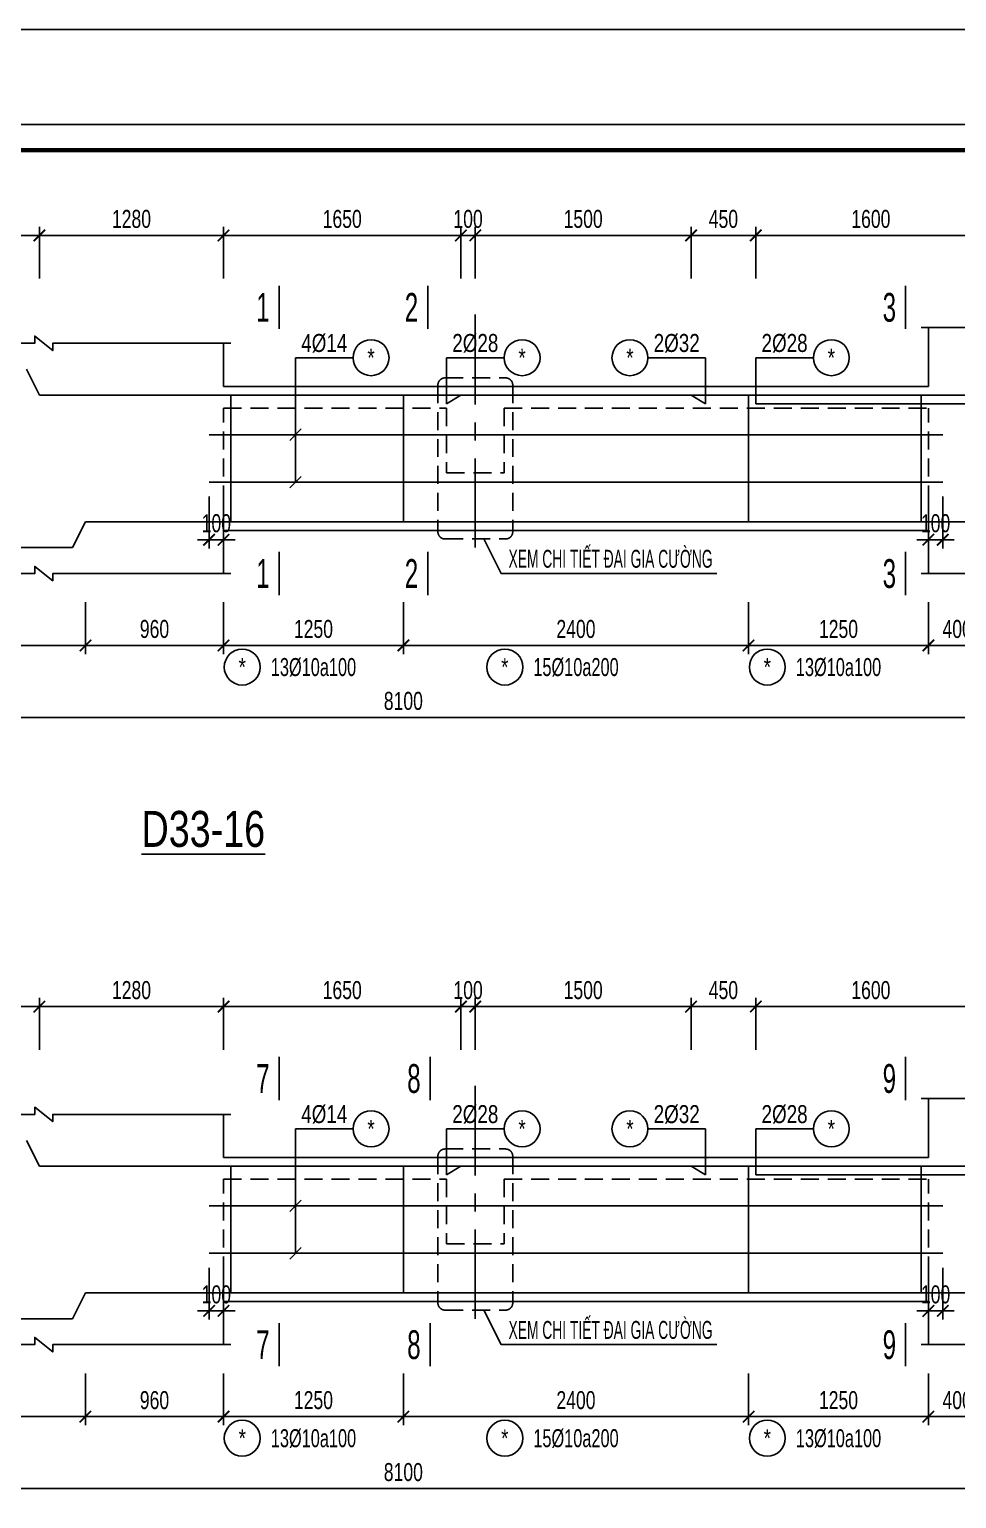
# Model space of a CAD drawing. Header units: millimetres. Extents: x -25284 to 100333, y 0 to 76881.
# Drawn here: x 4542 to 10988, y 25428 to 35640 of the extents above; entities that cross this region are included whole.
import ezdxf
from ezdxf.enums import TextEntityAlignment as Align

# ---------------------------------------------------------------- set-up
doc = ezdxf.new("R2010")
doc.units = ezdxf.units.MM
doc.header["$LTSCALE"] = 500
doc.header["$MEASUREMENT"] = 0
doc.linetypes.add('CENTER', pattern=[2, 1.25, -0.25, 0.25, -0.25])
doc.linetypes.add('HIDDEN', pattern=[0.375, 0.25, -0.125])
for name, color, linetype in [('CDC-KHUNGTEN', 7, 'Continuous'), ('KCS_AXIS_SUB', 5, 'CENTER'), ('KCS_BORDER', 3, 'Continuous'), ('KCS_CHI', 1, 'Continuous'), ('KCS_DIM', 1, 'Continuous'), ('KCS_HIDDEN', 8, 'HIDDEN'), ('KCS_STEEL', 4, 'Continuous'), ('KCS_TEXT', 2, 'Continuous'), ('KCS_TEXT_TCK', 3, 'Continuous'), ('KCS_TEXT_TK', 2, 'Continuous'), ('KCS_TEXT_TMC', 4, 'Continuous')]:
    doc.layers.add(name, color=color, linetype=linetype)
doc.styles.add('KCS_BIGTEXT', font='arial.ttf', dxfattribs={"width": 0.75})
doc.styles.add('KCS_SMTEXT', font='arial.ttf', dxfattribs={"width": 0.7})
doc.dimstyles.new('KCS_DIM50', dxfattribs={"dimscale": 50, "dimtxt": 2.5, "dimasz": 1.6, "dimexe": 1.2, "dimexo": 0, "dimgap": 1, "dimtad": 1, "dimdec": 0, "dimzin": 0, "dimdsep": 46, "dimtxsty": 'KCS_SMTEXT', "dimblk": 'ARCHTICK', "dimcen": 0, "dimdle": 1, "dimclrd": 256, "dimclre": 256, "dimclrt": 2, "dimadec": 0, "dimazin": 0, "dimtfac": 1, "dimtdec": 0, "dimtix": 1, "dimtmove": 2, "dimatfit": 3, "dimfxl": 1, "dimtolj": 1, "dimtzin": 0, "dimarcsym": 0})

# ---------------------------------------------------------------- blocks, each defined once
blk = doc.blocks.new('_ArchTick')
at = {"color": 0, "linetype": 'ByBlock', "const_width": 0.15}
blk.add_lwpolyline([(-0.5, -0.5), (0.5, 0.5)], dxfattribs=at)
blk = doc.blocks.new('*D313')
at = {"layer": 'Defpoints', "color": 0, "transparency": 16777216}
for p in [(3092, 31658), (11192, 31658), (11192, 30858)]:
    blk.add_point(p, dxfattribs=at)
at = {"layer": 'KCS_DIM', "lineweight": -2, "transparency": 16777216}
for p, q in [((3092, 31658), (3092, 30798)), ((11192, 31658), (11192, 30798)), ((3042, 30858), (11242, 30858))]:
    blk.add_line(p, q, dxfattribs=at)
at = {"layer": 'KCS_DIM', "lineweight": -2, "transparency": 16777216, "xscale": 80, "yscale": 80, "zscale": 80, "rotation": 180}
blk.add_blockref('_ArchTick', (3092, 30858), dxfattribs=at)
at = {"layer": 'KCS_DIM', "lineweight": -2, "transparency": 16777216, "xscale": 80, "yscale": 80, "zscale": 80}
blk.add_blockref('_ArchTick', (11192, 30858), dxfattribs=at)
at = {"layer": 'KCS_DIM', "color": 2, "transparency": 16777216, "insert": (7142, 30972), "char_height": 125, "attachment_point": 5, "style": 'KCS_SMTEXT'}
blk.add_mtext('\\A1;8100', dxfattribs=at)
blk = doc.blocks.new('*D317')
at = {"layer": 'Defpoints', "color": 0, "transparency": 16777216}
for p in [(10792, 31658), (11192, 31658), (11192, 31358)]:
    blk.add_point(p, dxfattribs=at)
at = {"layer": 'KCS_DIM', "lineweight": -2, "transparency": 16777216}
for p, q in [((10792, 31658), (10792, 31298)), ((11192, 31658), (11192, 31298)), ((10742, 31358), (11242, 31358))]:
    blk.add_line(p, q, dxfattribs=at)
at = {"layer": 'KCS_DIM', "lineweight": -2, "transparency": 16777216, "xscale": 80, "yscale": 80, "zscale": 80, "rotation": 180}
blk.add_blockref('_ArchTick', (10792, 31358), dxfattribs=at)
at = {"layer": 'KCS_DIM', "lineweight": -2, "transparency": 16777216, "xscale": 80, "yscale": 80, "zscale": 80}
blk.add_blockref('_ArchTick', (11192, 31358), dxfattribs=at)
at = {"layer": 'KCS_DIM', "color": 2, "transparency": 16777216, "insert": (10992, 31472), "char_height": 125, "attachment_point": 5, "style": 'KCS_SMTEXT'}
blk.add_mtext('\\A1;400', dxfattribs=at)
blk = doc.blocks.new('*D321')
at = {"layer": 'Defpoints', "color": 0, "transparency": 16777216}
for p in [(5792, 32393), (5892, 32393), (5892, 32093)]:
    blk.add_point(p, dxfattribs=at)
at = {"layer": 'KCS_DIM', "lineweight": -2, "transparency": 16777216}
for p, q in [((5792, 32393), (5792, 32033)), ((5892, 32393), (5892, 32033)), ((5792, 32093), (5712, 32093)), ((5792, 32093), (5892, 32093)), ((5892, 32093), (5972, 32093))]:
    blk.add_line(p, q, dxfattribs=at)
at = {"layer": 'KCS_DIM', "lineweight": -2, "transparency": 16777216, "xscale": 80, "yscale": 80, "zscale": 80}
blk.add_blockref('_ArchTick', (5792, 32093), dxfattribs=at)
at = {"layer": 'KCS_DIM', "lineweight": -2, "transparency": 16777216, "xscale": 80, "yscale": 80, "zscale": 80, "rotation": 180}
blk.add_blockref('_ArchTick', (5892, 32093), dxfattribs=at)
at = {"layer": 'KCS_DIM', "color": 2, "transparency": 16777216, "insert": (5842, 32207), "char_height": 125, "attachment_point": 5, "style": 'KCS_SMTEXT'}
blk.add_mtext('\\A1;100', dxfattribs=at)
blk = doc.blocks.new('*D322')
at = {"layer": 'Defpoints', "color": 0, "transparency": 16777216}
for p in [(10792, 32393), (10892, 32393), (10792, 32093)]:
    blk.add_point(p, dxfattribs=at)
at = {"layer": 'KCS_DIM', "lineweight": -2, "transparency": 16777216}
for p, q in [((10792, 32393), (10792, 32033)), ((10892, 32393), (10892, 32033)), ((10792, 32093), (10712, 32093)), ((10892, 32093), (10792, 32093)), ((10892, 32093), (10972, 32093))]:
    blk.add_line(p, q, dxfattribs=at)
at = {"layer": 'KCS_DIM', "lineweight": -2, "transparency": 16777216, "xscale": 80, "yscale": 80, "zscale": 80}
blk.add_blockref('_ArchTick', (10792, 32093), dxfattribs=at)
at = {"layer": 'KCS_DIM', "lineweight": -2, "transparency": 16777216, "xscale": 80, "yscale": 80, "zscale": 80, "rotation": 180}
blk.add_blockref('_ArchTick', (10892, 32093), dxfattribs=at)
at = {"layer": 'KCS_DIM', "color": 2, "transparency": 16777216, "insert": (10842, 32207), "char_height": 125, "attachment_point": 5, "style": 'KCS_SMTEXT'}
blk.add_mtext('\\A1;100', dxfattribs=at)
blk = doc.blocks.new('*D327')
at = {"layer": 'Defpoints', "color": 0, "transparency": 16777216}
for p in [(7542, 34208), (5892, 33908), (7542, 33908)]:
    blk.add_point(p, dxfattribs=at)
at = {"layer": 'KCS_DIM', "lineweight": -2, "transparency": 16777216}
for p, q in [((5892, 33908), (5892, 34268)), ((7542, 33908), (7542, 34268)), ((5842, 34208), (7592, 34208))]:
    blk.add_line(p, q, dxfattribs=at)
at = {"layer": 'KCS_DIM', "lineweight": -2, "transparency": 16777216, "xscale": 80, "yscale": 80, "zscale": 80, "rotation": 180}
blk.add_blockref('_ArchTick', (5892, 34208), dxfattribs=at)
at = {"layer": 'KCS_DIM', "lineweight": -2, "transparency": 16777216, "xscale": 80, "yscale": 80, "zscale": 80}
blk.add_blockref('_ArchTick', (7542, 34208), dxfattribs=at)
at = {"layer": 'KCS_DIM', "color": 2, "transparency": 16777216, "insert": (6717, 34322), "char_height": 125, "attachment_point": 5, "style": 'KCS_SMTEXT'}
blk.add_mtext('\\A1;1650', dxfattribs=at)
blk = doc.blocks.new('*D328')
at = {"layer": 'Defpoints', "color": 0, "transparency": 16777216}
for p in [(7642, 34208), (7542, 33908), (7642, 33908)]:
    blk.add_point(p, dxfattribs=at)
at = {"layer": 'KCS_DIM', "lineweight": -2, "transparency": 16777216}
for p, q in [((7542, 33908), (7542, 34268)), ((7642, 33908), (7642, 34268)), ((7542, 34208), (7462, 34208)), ((7542, 34208), (7642, 34208)), ((7642, 34208), (7722, 34208))]:
    blk.add_line(p, q, dxfattribs=at)
at = {"layer": 'KCS_DIM', "lineweight": -2, "transparency": 16777216, "xscale": 80, "yscale": 80, "zscale": 80}
blk.add_blockref('_ArchTick', (7542, 34208), dxfattribs=at)
at = {"layer": 'KCS_DIM', "lineweight": -2, "transparency": 16777216, "xscale": 80, "yscale": 80, "zscale": 80, "rotation": 180}
blk.add_blockref('_ArchTick', (7642, 34208), dxfattribs=at)
at = {"layer": 'KCS_DIM', "color": 2, "transparency": 16777216, "insert": (7592, 34322), "char_height": 125, "attachment_point": 5, "style": 'KCS_SMTEXT'}
blk.add_mtext('\\A1;100', dxfattribs=at)
blk = doc.blocks.new('*D329')
at = {"layer": 'Defpoints', "color": 0, "transparency": 16777216}
for p in [(9142, 34208), (7642, 33908), (9142, 33908)]:
    blk.add_point(p, dxfattribs=at)
at = {"layer": 'KCS_DIM', "lineweight": -2, "transparency": 16777216}
for p, q in [((7642, 33908), (7642, 34268)), ((9142, 33908), (9142, 34268)), ((7592, 34208), (9192, 34208))]:
    blk.add_line(p, q, dxfattribs=at)
at = {"layer": 'KCS_DIM', "lineweight": -2, "transparency": 16777216, "xscale": 80, "yscale": 80, "zscale": 80, "rotation": 180}
blk.add_blockref('_ArchTick', (7642, 34208), dxfattribs=at)
at = {"layer": 'KCS_DIM', "lineweight": -2, "transparency": 16777216, "xscale": 80, "yscale": 80, "zscale": 80}
blk.add_blockref('_ArchTick', (9142, 34208), dxfattribs=at)
at = {"layer": 'KCS_DIM', "color": 2, "transparency": 16777216, "insert": (8392, 34322), "char_height": 125, "attachment_point": 5, "style": 'KCS_SMTEXT'}
blk.add_mtext('\\A1;1500', dxfattribs=at)
blk = doc.blocks.new('*D330')
at = {"layer": 'Defpoints', "color": 0, "transparency": 16777216}
for p in [(9592, 34208), (9142, 33908), (9592, 33908)]:
    blk.add_point(p, dxfattribs=at)
at = {"layer": 'KCS_DIM', "lineweight": -2, "transparency": 16777216}
for p, q in [((9142, 33908), (9142, 34268)), ((9592, 33908), (9592, 34268)), ((9092, 34208), (9642, 34208))]:
    blk.add_line(p, q, dxfattribs=at)
at = {"layer": 'KCS_DIM', "lineweight": -2, "transparency": 16777216, "xscale": 80, "yscale": 80, "zscale": 80, "rotation": 180}
blk.add_blockref('_ArchTick', (9142, 34208), dxfattribs=at)
at = {"layer": 'KCS_DIM', "lineweight": -2, "transparency": 16777216, "xscale": 80, "yscale": 80, "zscale": 80}
blk.add_blockref('_ArchTick', (9592, 34208), dxfattribs=at)
at = {"layer": 'KCS_DIM', "color": 2, "transparency": 16777216, "insert": (9367, 34322), "char_height": 125, "attachment_point": 5, "style": 'KCS_SMTEXT'}
blk.add_mtext('\\A1;450', dxfattribs=at)
blk = doc.blocks.new('*D331')
at = {"layer": 'Defpoints', "color": 0, "transparency": 16777216}
for p in [(11192, 34208), (9592, 33908), (11192, 33908)]:
    blk.add_point(p, dxfattribs=at)
at = {"layer": 'KCS_DIM', "lineweight": -2, "transparency": 16777216}
for p, q in [((9592, 33908), (9592, 34268)), ((11192, 33908), (11192, 34268)), ((9542, 34208), (11242, 34208))]:
    blk.add_line(p, q, dxfattribs=at)
at = {"layer": 'KCS_DIM', "lineweight": -2, "transparency": 16777216, "xscale": 80, "yscale": 80, "zscale": 80, "rotation": 180}
blk.add_blockref('_ArchTick', (9592, 34208), dxfattribs=at)
at = {"layer": 'KCS_DIM', "lineweight": -2, "transparency": 16777216, "xscale": 80, "yscale": 80, "zscale": 80}
blk.add_blockref('_ArchTick', (11192, 34208), dxfattribs=at)
at = {"layer": 'KCS_DIM', "color": 2, "transparency": 16777216, "insert": (10392, 34322), "char_height": 125, "attachment_point": 5, "style": 'KCS_SMTEXT'}
blk.add_mtext('\\A1;1600', dxfattribs=at)
blk = doc.blocks.new('*D344')
at = {"layer": 'Defpoints', "color": 0, "transparency": 16777216}
for p in [(5892, 31658), (7142, 31658), (7142, 31358)]:
    blk.add_point(p, dxfattribs=at)
at = {"layer": 'KCS_DIM', "lineweight": -2, "transparency": 16777216}
for p, q in [((5892, 31658), (5892, 31298)), ((7142, 31658), (7142, 31298)), ((5842, 31358), (7192, 31358))]:
    blk.add_line(p, q, dxfattribs=at)
at = {"layer": 'KCS_DIM', "lineweight": -2, "transparency": 16777216, "xscale": 80, "yscale": 80, "zscale": 80, "rotation": 180}
blk.add_blockref('_ArchTick', (5892, 31358), dxfattribs=at)
at = {"layer": 'KCS_DIM', "lineweight": -2, "transparency": 16777216, "xscale": 80, "yscale": 80, "zscale": 80}
blk.add_blockref('_ArchTick', (7142, 31358), dxfattribs=at)
at = {"layer": 'KCS_DIM', "color": 2, "transparency": 16777216, "insert": (6517, 31472), "char_height": 125, "attachment_point": 5, "style": 'KCS_SMTEXT'}
blk.add_mtext('\\A1;1250', dxfattribs=at)
blk = doc.blocks.new('*D345')
at = {"layer": 'Defpoints', "color": 0, "transparency": 16777216}
for p in [(7142, 31658), (9542, 31658), (9542, 31358)]:
    blk.add_point(p, dxfattribs=at)
at = {"layer": 'KCS_DIM', "lineweight": -2, "transparency": 16777216}
for p, q in [((7142, 31658), (7142, 31298)), ((9542, 31658), (9542, 31298)), ((7092, 31358), (9592, 31358))]:
    blk.add_line(p, q, dxfattribs=at)
at = {"layer": 'KCS_DIM', "lineweight": -2, "transparency": 16777216, "xscale": 80, "yscale": 80, "zscale": 80, "rotation": 180}
blk.add_blockref('_ArchTick', (7142, 31358), dxfattribs=at)
at = {"layer": 'KCS_DIM', "lineweight": -2, "transparency": 16777216, "xscale": 80, "yscale": 80, "zscale": 80}
blk.add_blockref('_ArchTick', (9542, 31358), dxfattribs=at)
at = {"layer": 'KCS_DIM', "color": 2, "transparency": 16777216, "insert": (8342, 31472), "char_height": 125, "attachment_point": 5, "style": 'KCS_SMTEXT'}
blk.add_mtext('\\A1;2400', dxfattribs=at)
blk = doc.blocks.new('*D346')
at = {"layer": 'Defpoints', "color": 0, "transparency": 16777216}
for p in [(9542, 31658), (10792, 31658), (10792, 31358)]:
    blk.add_point(p, dxfattribs=at)
at = {"layer": 'KCS_DIM', "lineweight": -2, "transparency": 16777216}
for p, q in [((9542, 31658), (9542, 31298)), ((10792, 31658), (10792, 31298)), ((9492, 31358), (10842, 31358))]:
    blk.add_line(p, q, dxfattribs=at)
at = {"layer": 'KCS_DIM', "lineweight": -2, "transparency": 16777216, "xscale": 80, "yscale": 80, "zscale": 80, "rotation": 180}
blk.add_blockref('_ArchTick', (9542, 31358), dxfattribs=at)
at = {"layer": 'KCS_DIM', "lineweight": -2, "transparency": 16777216, "xscale": 80, "yscale": 80, "zscale": 80}
blk.add_blockref('_ArchTick', (10792, 31358), dxfattribs=at)
at = {"layer": 'KCS_DIM', "color": 2, "transparency": 16777216, "insert": (10167, 31472), "char_height": 125, "attachment_point": 5, "style": 'KCS_SMTEXT'}
blk.add_mtext('\\A1;1250', dxfattribs=at)
blk = doc.blocks.new('*D384')
at = {"layer": 'Defpoints', "color": 0, "transparency": 16777216}
for p in [(3092, 26298), (11192, 26298), (11192, 25498)]:
    blk.add_point(p, dxfattribs=at)
at = {"layer": 'KCS_DIM', "lineweight": -2, "transparency": 16777216}
for p, q in [((3092, 26298), (3092, 25438)), ((11192, 26298), (11192, 25438)), ((3042, 25498), (11242, 25498))]:
    blk.add_line(p, q, dxfattribs=at)
at = {"layer": 'KCS_DIM', "lineweight": -2, "transparency": 16777216, "xscale": 80, "yscale": 80, "zscale": 80, "rotation": 180}
blk.add_blockref('_ArchTick', (3092, 25498), dxfattribs=at)
at = {"layer": 'KCS_DIM', "lineweight": -2, "transparency": 16777216, "xscale": 80, "yscale": 80, "zscale": 80}
blk.add_blockref('_ArchTick', (11192, 25498), dxfattribs=at)
at = {"layer": 'KCS_DIM', "color": 2, "transparency": 16777216, "insert": (7142, 25612), "char_height": 125, "attachment_point": 5, "style": 'KCS_SMTEXT'}
blk.add_mtext('\\A1;8100', dxfattribs=at)
blk = doc.blocks.new('*D388')
at = {"layer": 'Defpoints', "color": 0, "transparency": 16777216}
for p in [(10792, 26298), (11192, 26298), (11192, 25998)]:
    blk.add_point(p, dxfattribs=at)
at = {"layer": 'KCS_DIM', "lineweight": -2, "transparency": 16777216}
for p, q in [((10792, 26298), (10792, 25938)), ((11192, 26298), (11192, 25938)), ((10742, 25998), (11242, 25998))]:
    blk.add_line(p, q, dxfattribs=at)
at = {"layer": 'KCS_DIM', "lineweight": -2, "transparency": 16777216, "xscale": 80, "yscale": 80, "zscale": 80, "rotation": 180}
blk.add_blockref('_ArchTick', (10792, 25998), dxfattribs=at)
at = {"layer": 'KCS_DIM', "lineweight": -2, "transparency": 16777216, "xscale": 80, "yscale": 80, "zscale": 80}
blk.add_blockref('_ArchTick', (11192, 25998), dxfattribs=at)
at = {"layer": 'KCS_DIM', "color": 2, "transparency": 16777216, "insert": (10992, 26112), "char_height": 125, "attachment_point": 5, "style": 'KCS_SMTEXT'}
blk.add_mtext('\\A1;400', dxfattribs=at)
blk = doc.blocks.new('*D392')
at = {"layer": 'Defpoints', "color": 0, "transparency": 16777216}
for p in [(5792, 27033), (5892, 27033), (5892, 26733)]:
    blk.add_point(p, dxfattribs=at)
at = {"layer": 'KCS_DIM', "lineweight": -2, "transparency": 16777216}
for p, q in [((5792, 27033), (5792, 26673)), ((5892, 27033), (5892, 26673)), ((5792, 26733), (5712, 26733)), ((5792, 26733), (5892, 26733)), ((5892, 26733), (5972, 26733))]:
    blk.add_line(p, q, dxfattribs=at)
at = {"layer": 'KCS_DIM', "lineweight": -2, "transparency": 16777216, "xscale": 80, "yscale": 80, "zscale": 80}
blk.add_blockref('_ArchTick', (5792, 26733), dxfattribs=at)
at = {"layer": 'KCS_DIM', "lineweight": -2, "transparency": 16777216, "xscale": 80, "yscale": 80, "zscale": 80, "rotation": 180}
blk.add_blockref('_ArchTick', (5892, 26733), dxfattribs=at)
at = {"layer": 'KCS_DIM', "color": 2, "transparency": 16777216, "insert": (5842, 26847), "char_height": 125, "attachment_point": 5, "style": 'KCS_SMTEXT'}
blk.add_mtext('\\A1;100', dxfattribs=at)
blk = doc.blocks.new('*D393')
at = {"layer": 'Defpoints', "color": 0, "transparency": 16777216}
for p in [(10792, 27033), (10892, 27033), (10792, 26733)]:
    blk.add_point(p, dxfattribs=at)
at = {"layer": 'KCS_DIM', "lineweight": -2, "transparency": 16777216}
for p, q in [((10792, 27033), (10792, 26673)), ((10892, 27033), (10892, 26673)), ((10792, 26733), (10712, 26733)), ((10892, 26733), (10792, 26733)), ((10892, 26733), (10972, 26733))]:
    blk.add_line(p, q, dxfattribs=at)
at = {"layer": 'KCS_DIM', "lineweight": -2, "transparency": 16777216, "xscale": 80, "yscale": 80, "zscale": 80}
blk.add_blockref('_ArchTick', (10792, 26733), dxfattribs=at)
at = {"layer": 'KCS_DIM', "lineweight": -2, "transparency": 16777216, "xscale": 80, "yscale": 80, "zscale": 80, "rotation": 180}
blk.add_blockref('_ArchTick', (10892, 26733), dxfattribs=at)
at = {"layer": 'KCS_DIM', "color": 2, "transparency": 16777216, "insert": (10842, 26847), "char_height": 125, "attachment_point": 5, "style": 'KCS_SMTEXT'}
blk.add_mtext('\\A1;100', dxfattribs=at)
blk = doc.blocks.new('*D398')
at = {"layer": 'Defpoints', "color": 0, "transparency": 16777216}
for p in [(7542, 28848), (5892, 28548), (7542, 28548)]:
    blk.add_point(p, dxfattribs=at)
at = {"layer": 'KCS_DIM', "lineweight": -2, "transparency": 16777216}
for p, q in [((5892, 28548), (5892, 28908)), ((7542, 28548), (7542, 28908)), ((5842, 28848), (7592, 28848))]:
    blk.add_line(p, q, dxfattribs=at)
at = {"layer": 'KCS_DIM', "lineweight": -2, "transparency": 16777216, "xscale": 80, "yscale": 80, "zscale": 80, "rotation": 180}
blk.add_blockref('_ArchTick', (5892, 28848), dxfattribs=at)
at = {"layer": 'KCS_DIM', "lineweight": -2, "transparency": 16777216, "xscale": 80, "yscale": 80, "zscale": 80}
blk.add_blockref('_ArchTick', (7542, 28848), dxfattribs=at)
at = {"layer": 'KCS_DIM', "color": 2, "transparency": 16777216, "insert": (6717, 28962), "char_height": 125, "attachment_point": 5, "style": 'KCS_SMTEXT'}
blk.add_mtext('\\A1;1650', dxfattribs=at)
blk = doc.blocks.new('*D399')
at = {"layer": 'Defpoints', "color": 0, "transparency": 16777216}
for p in [(7642, 28848), (7542, 28548), (7642, 28548)]:
    blk.add_point(p, dxfattribs=at)
at = {"layer": 'KCS_DIM', "lineweight": -2, "transparency": 16777216}
for p, q in [((7542, 28548), (7542, 28908)), ((7642, 28548), (7642, 28908)), ((7542, 28848), (7462, 28848)), ((7542, 28848), (7642, 28848)), ((7642, 28848), (7722, 28848))]:
    blk.add_line(p, q, dxfattribs=at)
at = {"layer": 'KCS_DIM', "lineweight": -2, "transparency": 16777216, "xscale": 80, "yscale": 80, "zscale": 80}
blk.add_blockref('_ArchTick', (7542, 28848), dxfattribs=at)
at = {"layer": 'KCS_DIM', "lineweight": -2, "transparency": 16777216, "xscale": 80, "yscale": 80, "zscale": 80, "rotation": 180}
blk.add_blockref('_ArchTick', (7642, 28848), dxfattribs=at)
at = {"layer": 'KCS_DIM', "color": 2, "transparency": 16777216, "insert": (7592, 28962), "char_height": 125, "attachment_point": 5, "style": 'KCS_SMTEXT'}
blk.add_mtext('\\A1;100', dxfattribs=at)
blk = doc.blocks.new('*D400')
at = {"layer": 'Defpoints', "color": 0, "transparency": 16777216}
for p in [(9142, 28848), (7642, 28548), (9142, 28548)]:
    blk.add_point(p, dxfattribs=at)
at = {"layer": 'KCS_DIM', "lineweight": -2, "transparency": 16777216}
for p, q in [((7642, 28548), (7642, 28908)), ((9142, 28548), (9142, 28908)), ((7592, 28848), (9192, 28848))]:
    blk.add_line(p, q, dxfattribs=at)
at = {"layer": 'KCS_DIM', "lineweight": -2, "transparency": 16777216, "xscale": 80, "yscale": 80, "zscale": 80, "rotation": 180}
blk.add_blockref('_ArchTick', (7642, 28848), dxfattribs=at)
at = {"layer": 'KCS_DIM', "lineweight": -2, "transparency": 16777216, "xscale": 80, "yscale": 80, "zscale": 80}
blk.add_blockref('_ArchTick', (9142, 28848), dxfattribs=at)
at = {"layer": 'KCS_DIM', "color": 2, "transparency": 16777216, "insert": (8392, 28962), "char_height": 125, "attachment_point": 5, "style": 'KCS_SMTEXT'}
blk.add_mtext('\\A1;1500', dxfattribs=at)
blk = doc.blocks.new('*D401')
at = {"layer": 'Defpoints', "color": 0, "transparency": 16777216}
for p in [(9592, 28848), (9142, 28548), (9592, 28548)]:
    blk.add_point(p, dxfattribs=at)
at = {"layer": 'KCS_DIM', "lineweight": -2, "transparency": 16777216}
for p, q in [((9142, 28548), (9142, 28908)), ((9592, 28548), (9592, 28908)), ((9092, 28848), (9642, 28848))]:
    blk.add_line(p, q, dxfattribs=at)
at = {"layer": 'KCS_DIM', "lineweight": -2, "transparency": 16777216, "xscale": 80, "yscale": 80, "zscale": 80, "rotation": 180}
blk.add_blockref('_ArchTick', (9142, 28848), dxfattribs=at)
at = {"layer": 'KCS_DIM', "lineweight": -2, "transparency": 16777216, "xscale": 80, "yscale": 80, "zscale": 80}
blk.add_blockref('_ArchTick', (9592, 28848), dxfattribs=at)
at = {"layer": 'KCS_DIM', "color": 2, "transparency": 16777216, "insert": (9367, 28962), "char_height": 125, "attachment_point": 5, "style": 'KCS_SMTEXT'}
blk.add_mtext('\\A1;450', dxfattribs=at)
blk = doc.blocks.new('*D402')
at = {"layer": 'Defpoints', "color": 0, "transparency": 16777216}
for p in [(11192, 28848), (9592, 28548), (11192, 28548)]:
    blk.add_point(p, dxfattribs=at)
at = {"layer": 'KCS_DIM', "lineweight": -2, "transparency": 16777216}
for p, q in [((9592, 28548), (9592, 28908)), ((11192, 28548), (11192, 28908)), ((9542, 28848), (11242, 28848))]:
    blk.add_line(p, q, dxfattribs=at)
at = {"layer": 'KCS_DIM', "lineweight": -2, "transparency": 16777216, "xscale": 80, "yscale": 80, "zscale": 80, "rotation": 180}
blk.add_blockref('_ArchTick', (9592, 28848), dxfattribs=at)
at = {"layer": 'KCS_DIM', "lineweight": -2, "transparency": 16777216, "xscale": 80, "yscale": 80, "zscale": 80}
blk.add_blockref('_ArchTick', (11192, 28848), dxfattribs=at)
at = {"layer": 'KCS_DIM', "color": 2, "transparency": 16777216, "insert": (10392, 28962), "char_height": 125, "attachment_point": 5, "style": 'KCS_SMTEXT'}
blk.add_mtext('\\A1;1600', dxfattribs=at)
blk = doc.blocks.new('*D415')
at = {"layer": 'Defpoints', "color": 0, "transparency": 16777216}
for p in [(5892, 26298), (7142, 26298), (7142, 25998)]:
    blk.add_point(p, dxfattribs=at)
at = {"layer": 'KCS_DIM', "lineweight": -2, "transparency": 16777216}
for p, q in [((5892, 26298), (5892, 25938)), ((7142, 26298), (7142, 25938)), ((5842, 25998), (7192, 25998))]:
    blk.add_line(p, q, dxfattribs=at)
at = {"layer": 'KCS_DIM', "lineweight": -2, "transparency": 16777216, "xscale": 80, "yscale": 80, "zscale": 80, "rotation": 180}
blk.add_blockref('_ArchTick', (5892, 25998), dxfattribs=at)
at = {"layer": 'KCS_DIM', "lineweight": -2, "transparency": 16777216, "xscale": 80, "yscale": 80, "zscale": 80}
blk.add_blockref('_ArchTick', (7142, 25998), dxfattribs=at)
at = {"layer": 'KCS_DIM', "color": 2, "transparency": 16777216, "insert": (6517, 26112), "char_height": 125, "attachment_point": 5, "style": 'KCS_SMTEXT'}
blk.add_mtext('\\A1;1250', dxfattribs=at)
blk = doc.blocks.new('*D416')
at = {"layer": 'Defpoints', "color": 0, "transparency": 16777216}
for p in [(7142, 26298), (9542, 26298), (9542, 25998)]:
    blk.add_point(p, dxfattribs=at)
at = {"layer": 'KCS_DIM', "lineweight": -2, "transparency": 16777216}
for p, q in [((7142, 26298), (7142, 25938)), ((9542, 26298), (9542, 25938)), ((7092, 25998), (9592, 25998))]:
    blk.add_line(p, q, dxfattribs=at)
at = {"layer": 'KCS_DIM', "lineweight": -2, "transparency": 16777216, "xscale": 80, "yscale": 80, "zscale": 80, "rotation": 180}
blk.add_blockref('_ArchTick', (7142, 25998), dxfattribs=at)
at = {"layer": 'KCS_DIM', "lineweight": -2, "transparency": 16777216, "xscale": 80, "yscale": 80, "zscale": 80}
blk.add_blockref('_ArchTick', (9542, 25998), dxfattribs=at)
at = {"layer": 'KCS_DIM', "color": 2, "transparency": 16777216, "insert": (8342, 26112), "char_height": 125, "attachment_point": 5, "style": 'KCS_SMTEXT'}
blk.add_mtext('\\A1;2400', dxfattribs=at)
blk = doc.blocks.new('*D417')
at = {"layer": 'Defpoints', "color": 0, "transparency": 16777216}
for p in [(9542, 26298), (10792, 26298), (10792, 25998)]:
    blk.add_point(p, dxfattribs=at)
at = {"layer": 'KCS_DIM', "lineweight": -2, "transparency": 16777216}
for p, q in [((9542, 26298), (9542, 25938)), ((10792, 26298), (10792, 25938)), ((9492, 25998), (10842, 25998))]:
    blk.add_line(p, q, dxfattribs=at)
at = {"layer": 'KCS_DIM', "lineweight": -2, "transparency": 16777216, "xscale": 80, "yscale": 80, "zscale": 80, "rotation": 180}
blk.add_blockref('_ArchTick', (9542, 25998), dxfattribs=at)
at = {"layer": 'KCS_DIM', "lineweight": -2, "transparency": 16777216, "xscale": 80, "yscale": 80, "zscale": 80}
blk.add_blockref('_ArchTick', (10792, 25998), dxfattribs=at)
at = {"layer": 'KCS_DIM', "color": 2, "transparency": 16777216, "insert": (10167, 26112), "char_height": 125, "attachment_point": 5, "style": 'KCS_SMTEXT'}
blk.add_mtext('\\A1;1250', dxfattribs=at)
blk = doc.blocks.new('*D632')
at = {"layer": 'Defpoints', "color": 0, "transparency": 16777216}
for p in [(4932, 31658), (5892, 31658), (4932, 31358)]:
    blk.add_point(p, dxfattribs=at)
at = {"layer": 'KCS_DIM', "lineweight": -2, "transparency": 16777216}
for p, q in [((4932, 31658), (4932, 31298)), ((5892, 31658), (5892, 31298)), ((5942, 31358), (4882, 31358))]:
    blk.add_line(p, q, dxfattribs=at)
at = {"layer": 'KCS_DIM', "lineweight": -2, "transparency": 16777216, "xscale": 80, "yscale": 80, "zscale": 80, "rotation": 180}
blk.add_blockref('_ArchTick', (4932, 31358), dxfattribs=at)
at = {"layer": 'KCS_DIM', "lineweight": -2, "transparency": 16777216, "xscale": 80, "yscale": 80, "zscale": 80}
blk.add_blockref('_ArchTick', (5892, 31358), dxfattribs=at)
at = {"layer": 'KCS_DIM', "color": 2, "transparency": 16777216, "insert": (5412, 31472), "char_height": 125, "attachment_point": 5, "style": 'KCS_SMTEXT'}
blk.add_mtext('\\A1;960', dxfattribs=at)
blk = doc.blocks.new('*D633')
at = {"layer": 'Defpoints', "color": 0, "transparency": 16777216}
for p in [(3392, 31658), (4932, 31658), (3392, 31358)]:
    blk.add_point(p, dxfattribs=at)
at = {"layer": 'KCS_DIM', "lineweight": -2, "transparency": 16777216}
for p, q in [((3392, 31658), (3392, 31298)), ((4932, 31658), (4932, 31298)), ((4982, 31358), (3342, 31358))]:
    blk.add_line(p, q, dxfattribs=at)
at = {"layer": 'KCS_DIM', "lineweight": -2, "transparency": 16777216, "xscale": 80, "yscale": 80, "zscale": 80, "rotation": 180}
blk.add_blockref('_ArchTick', (3392, 31358), dxfattribs=at)
at = {"layer": 'KCS_DIM', "lineweight": -2, "transparency": 16777216, "xscale": 80, "yscale": 80, "zscale": 80}
blk.add_blockref('_ArchTick', (4932, 31358), dxfattribs=at)
at = {"layer": 'KCS_DIM', "color": 2, "transparency": 16777216, "insert": (4162, 31472), "char_height": 125, "attachment_point": 5, "style": 'KCS_SMTEXT'}
blk.add_mtext('\\A1;1540', dxfattribs=at)
blk = doc.blocks.new('*D634')
at = {"layer": 'Defpoints', "color": 0, "transparency": 16777216}
for p in [(4612, 34208), (4612, 33908), (5892, 33908)]:
    blk.add_point(p, dxfattribs=at)
at = {"layer": 'KCS_DIM', "lineweight": -2, "transparency": 16777216}
for p, q in [((4612, 33908), (4612, 34268)), ((5892, 33908), (5892, 34268)), ((5942, 34208), (4562, 34208))]:
    blk.add_line(p, q, dxfattribs=at)
at = {"layer": 'KCS_DIM', "lineweight": -2, "transparency": 16777216, "xscale": 80, "yscale": 80, "zscale": 80, "rotation": 180}
blk.add_blockref('_ArchTick', (4612, 34208), dxfattribs=at)
at = {"layer": 'KCS_DIM', "lineweight": -2, "transparency": 16777216, "xscale": 80, "yscale": 80, "zscale": 80}
blk.add_blockref('_ArchTick', (5892, 34208), dxfattribs=at)
at = {"layer": 'KCS_DIM', "color": 2, "transparency": 16777216, "insert": (5252, 34322), "char_height": 125, "attachment_point": 5, "style": 'KCS_SMTEXT'}
blk.add_mtext('\\A1;1280', dxfattribs=at)
blk = doc.blocks.new('*D635')
at = {"layer": 'Defpoints', "color": 0, "transparency": 16777216}
for p in [(3392, 34208), (3392, 33908), (4612, 33908)]:
    blk.add_point(p, dxfattribs=at)
at = {"layer": 'KCS_DIM', "lineweight": -2, "transparency": 16777216}
for p, q in [((3392, 33908), (3392, 34268)), ((4612, 33908), (4612, 34268)), ((4662, 34208), (3342, 34208))]:
    blk.add_line(p, q, dxfattribs=at)
at = {"layer": 'KCS_DIM', "lineweight": -2, "transparency": 16777216, "xscale": 80, "yscale": 80, "zscale": 80, "rotation": 180}
blk.add_blockref('_ArchTick', (3392, 34208), dxfattribs=at)
at = {"layer": 'KCS_DIM', "lineweight": -2, "transparency": 16777216, "xscale": 80, "yscale": 80, "zscale": 80}
blk.add_blockref('_ArchTick', (4612, 34208), dxfattribs=at)
at = {"layer": 'KCS_DIM', "color": 2, "transparency": 16777216, "insert": (4002, 34322), "char_height": 125, "attachment_point": 5, "style": 'KCS_SMTEXT'}
blk.add_mtext('\\A1;1220', dxfattribs=at)
blk = doc.blocks.new('*D636')
at = {"layer": 'Defpoints', "color": 0, "transparency": 16777216}
for p in [(4932, 26298), (5892, 26298), (4932, 25998)]:
    blk.add_point(p, dxfattribs=at)
at = {"layer": 'KCS_DIM', "lineweight": -2, "transparency": 16777216}
for p, q in [((4932, 26298), (4932, 25938)), ((5892, 26298), (5892, 25938)), ((5942, 25998), (4882, 25998))]:
    blk.add_line(p, q, dxfattribs=at)
at = {"layer": 'KCS_DIM', "lineweight": -2, "transparency": 16777216, "xscale": 80, "yscale": 80, "zscale": 80, "rotation": 180}
blk.add_blockref('_ArchTick', (4932, 25998), dxfattribs=at)
at = {"layer": 'KCS_DIM', "lineweight": -2, "transparency": 16777216, "xscale": 80, "yscale": 80, "zscale": 80}
blk.add_blockref('_ArchTick', (5892, 25998), dxfattribs=at)
at = {"layer": 'KCS_DIM', "color": 2, "transparency": 16777216, "insert": (5412, 26112), "char_height": 125, "attachment_point": 5, "style": 'KCS_SMTEXT'}
blk.add_mtext('\\A1;960', dxfattribs=at)
blk = doc.blocks.new('*D637')
at = {"layer": 'Defpoints', "color": 0, "transparency": 16777216}
for p in [(3392, 26298), (4932, 26298), (3392, 25998)]:
    blk.add_point(p, dxfattribs=at)
at = {"layer": 'KCS_DIM', "lineweight": -2, "transparency": 16777216}
for p, q in [((3392, 26298), (3392, 25938)), ((4932, 26298), (4932, 25938)), ((4982, 25998), (3342, 25998))]:
    blk.add_line(p, q, dxfattribs=at)
at = {"layer": 'KCS_DIM', "lineweight": -2, "transparency": 16777216, "xscale": 80, "yscale": 80, "zscale": 80, "rotation": 180}
blk.add_blockref('_ArchTick', (3392, 25998), dxfattribs=at)
at = {"layer": 'KCS_DIM', "lineweight": -2, "transparency": 16777216, "xscale": 80, "yscale": 80, "zscale": 80}
blk.add_blockref('_ArchTick', (4932, 25998), dxfattribs=at)
at = {"layer": 'KCS_DIM', "color": 2, "transparency": 16777216, "insert": (4162, 26112), "char_height": 125, "attachment_point": 5, "style": 'KCS_SMTEXT'}
blk.add_mtext('\\A1;1540', dxfattribs=at)
blk = doc.blocks.new('*D638')
at = {"layer": 'Defpoints', "color": 0, "transparency": 16777216}
for p in [(4612, 28848), (4612, 28548), (5892, 28548)]:
    blk.add_point(p, dxfattribs=at)
at = {"layer": 'KCS_DIM', "lineweight": -2, "transparency": 16777216}
for p, q in [((4612, 28548), (4612, 28908)), ((5892, 28548), (5892, 28908)), ((5942, 28848), (4562, 28848))]:
    blk.add_line(p, q, dxfattribs=at)
at = {"layer": 'KCS_DIM', "lineweight": -2, "transparency": 16777216, "xscale": 80, "yscale": 80, "zscale": 80, "rotation": 180}
blk.add_blockref('_ArchTick', (4612, 28848), dxfattribs=at)
at = {"layer": 'KCS_DIM', "lineweight": -2, "transparency": 16777216, "xscale": 80, "yscale": 80, "zscale": 80}
blk.add_blockref('_ArchTick', (5892, 28848), dxfattribs=at)
at = {"layer": 'KCS_DIM', "color": 2, "transparency": 16777216, "insert": (5252, 28962), "char_height": 125, "attachment_point": 5, "style": 'KCS_SMTEXT'}
blk.add_mtext('\\A1;1280', dxfattribs=at)
blk = doc.blocks.new('*D639')
at = {"layer": 'Defpoints', "color": 0, "transparency": 16777216}
for p in [(3392, 28848), (3392, 28548), (4612, 28548)]:
    blk.add_point(p, dxfattribs=at)
at = {"layer": 'KCS_DIM', "lineweight": -2, "transparency": 16777216}
for p, q in [((3392, 28548), (3392, 28908)), ((4612, 28548), (4612, 28908)), ((4662, 28848), (3342, 28848))]:
    blk.add_line(p, q, dxfattribs=at)
at = {"layer": 'KCS_DIM', "lineweight": -2, "transparency": 16777216, "xscale": 80, "yscale": 80, "zscale": 80, "rotation": 180}
blk.add_blockref('_ArchTick', (3392, 28848), dxfattribs=at)
at = {"layer": 'KCS_DIM', "lineweight": -2, "transparency": 16777216, "xscale": 80, "yscale": 80, "zscale": 80}
blk.add_blockref('_ArchTick', (4612, 28848), dxfattribs=at)
at = {"layer": 'KCS_DIM', "color": 2, "transparency": 16777216, "insert": (4002, 28962), "char_height": 125, "attachment_point": 5, "style": 'KCS_SMTEXT'}
blk.add_mtext('\\A1;1220', dxfattribs=at)
blk = doc.blocks.new('Khung tên chuẩn')
at = {"layer": 'CDC-KHUNGTEN', "color": 8}
blk.add_lwpolyline([(75096, 1100), (83000, 1100), (83000, 58300), (3000, 58300), (3000, 1100), (75096, 1100)], dxfattribs=at)
at = {"layer": 'CDC-KHUNGTEN', "color": 255, "lineweight": 60}
blk.add_lwpolyline([(74900, 1400), (74900, 58000), (3300, 58000), (3300, 1400), (74900, 1400)], close=True, dxfattribs=at)
at = {"layer": 'Defpoints', "color": 1, "ltscale": 0.2}
blk.add_lwpolyline([(0, 0), (0, 59400), (84100, 59400), (84100, 0), (0, 0)], close=True, dxfattribs=at)

msp = doc.modelspace()

# ---------------------------------------------------------------- linework, layer by layer
at = {"layer": 'KCS_AXIS_SUB'}
for p, q in [((7642.3, 33658), (7642.3, 32038)), ((7642.3, 28298.3), (7642.3, 26678.3))]:
    msp.add_line(p, q, dxfattribs=at)
at = {"layer": 'KCS_BORDER'}
for p, q in [((10792.3, 33158), (10792.3, 33567.2)), ((5892.3, 33158), (5892.3, 33458)), ((5892.3, 33158), (10792.3, 33158)), ((5892.3, 32158), (10792.3, 32158)), ((5892.3, 32158), (5892.3, 31858)), ((10792.3, 32158), (10792.3, 31858)), ((10792.3, 27798.3), (10792.3, 28208.4)), ((5892.3, 27798.3), (5892.3, 28098.3)), ((5892.3, 27798.3), (10792.3, 27798.3)), ((5892.3, 26798.3), (10792.3, 26798.3)), ((5892.3, 26798.3), (5892.3, 26498.3)), ((10792.3, 26798.3), (10792.3, 26498.3))]:
    msp.add_line(p, q, dxfattribs=at)
at = {"layer": 'KCS_BORDER', "color": 1}
for points in [[(10742.3, 33567.2), (11979.8, 33567.2), (11979.8, 33617.2), (12104.8, 33517.2), (12104.8, 33567.2), (13342.3, 33567.2)], [(3342.3, 33458), (4579.8, 33458), (4579.8, 33508), (4704.8, 33408), (4704.8, 33458), (5942.3, 33458)], [(3342.3, 31858), (4579.8, 31858), (4579.8, 31908), (4704.8, 31808), (4704.8, 31858), (5942.3, 31858)], [(10742.3, 31858), (11979.8, 31858), (11979.8, 31908), (12104.8, 31808), (12104.8, 31858), (13342.3, 31858)], [(10742.3, 28208.4), (11979.8, 28208.4), (11979.8, 28258.4), (12104.8, 28158.4), (12104.8, 28208.4), (13342.3, 28208.4)], [(3342.3, 28098.3), (4579.8, 28098.3), (4579.8, 28148.3), (4704.8, 28048.3), (4704.8, 28098.3), (5942.3, 28098.3)], [(3342.3, 26498.3), (4579.8, 26498.3), (4579.8, 26548.3), (4704.8, 26448.3), (4704.8, 26498.3), (5942.3, 26498.3)], [(10742.3, 26498.3), (11979.8, 26498.3), (11979.8, 26548.3), (12104.8, 26448.3), (12104.8, 26498.3), (13342.3, 26498.3)]]:
    msp.add_lwpolyline(points, dxfattribs=at)
at = {"layer": 'KCS_CHI'}
for p, q in [((6392.3, 33358), (6792.3, 33358)), ((6392.3, 32493), (6392.3, 33358)), ((7442.3, 33358), (7842.3, 33358)), ((7442.3, 33038), (7442.3, 33358)), ((9242.3, 33358), (8842.3, 33358)), ((9242.3, 33038), (9242.3, 33358)), ((9592.3, 33358), (9992.3, 33358)), ((9592.3, 33038), (9592.3, 33358)), ((4522.3, 33278), (4612.3, 33098)), ((4842.3, 32038), (4932.3, 32218)), ((2892.3, 32038), (4842.3, 32038)), ((6392.3, 27998.3), (6792.3, 27998.3)), ((6392.3, 27133.3), (6392.3, 27998.3)), ((7442.3, 27998.3), (7842.3, 27998.3)), ((7442.3, 27678.3), (7442.3, 27998.3)), ((9242.3, 27998.3), (8842.3, 27998.3)), ((9242.3, 27678.3), (9242.3, 27998.3)), ((9592.3, 27998.3), (9992.3, 27998.3)), ((9592.3, 27678.3), (9592.3, 27998.3)), ((4522.3, 27918.3), (4612.3, 27738.3)), ((4842.3, 26678.3), (4932.3, 26858.3)), ((2892.3, 26678.3), (4842.3, 26678.3))]:
    msp.add_line(p, q, dxfattribs=at)
at = {"layer": 'KCS_CHI', "color": 3}
for p, q in [((6352.3, 32783), (6432.3, 32863)), ((6352.3, 32453), (6432.3, 32533)), ((6352.3, 27423.3), (6432.3, 27503.3)), ((6352.3, 27093.3), (6432.3, 27173.3))]:
    msp.add_line(p, q, dxfattribs=at)
at = {"layer": 'KCS_CHI'}
for points in [[(7702.3, 32098), (7822.3, 31858), (9322.3, 31858)], [(7702.3, 26738.3), (7822.3, 26498.3), (9322.3, 26498.3)]]:
    msp.add_lwpolyline(points, dxfattribs=at)
at = {"layer": 'KCS_HIDDEN'}
for p, q in [((7432.3, 33218), (7852.3, 33218)), ((7382.3, 33168), (7382.3, 32148)), ((7902.3, 33168), (7902.3, 32148)), ((5892.3, 33008), (7442.3, 33008)), ((5892.3, 32158), (5892.3, 33008)), ((7442.3, 33008), (7442.3, 32558)), ((7842.3, 33008), (7842.3, 32558)), ((7842.3, 33008), (10792.3, 33008)), ((10792.3, 32158), (10792.3, 33008)), ((7442.3, 32558), (7842.3, 32558)), ((7432.3, 32098), (7852.3, 32098)), ((7382.3, 27808.3), (7382.3, 26788.3)), ((7432.3, 27858.3), (7852.3, 27858.3)), ((7902.3, 27808.3), (7902.3, 26788.3)), ((5892.3, 27648.3), (7442.3, 27648.3)), ((5892.3, 26798.3), (5892.3, 27648.3)), ((7442.3, 27648.3), (7442.3, 27198.3)), ((7842.3, 27648.3), (7842.3, 27198.3)), ((7842.3, 27648.3), (10792.3, 27648.3)), ((10792.3, 26798.3), (10792.3, 27648.3)), ((7442.3, 27198.3), (7842.3, 27198.3)), ((7432.3, 26738.3), (7852.3, 26738.3))]:
    msp.add_line(p, q, dxfattribs=at)
for centre, start, end in [((7432.3, 33168), 90, 180), ((7852.3, 33168), 0, 90), ((7432.3, 32148), 180, 270), ((7852.3, 32148), 270, 0), ((7432.3, 27808.3), 90, 180), ((7852.3, 27808.3), 0, 90), ((7432.3, 26788.3), 180, 270), ((7852.3, 26788.3), 270, 0)]:
    msp.add_arc(centre, 50, start, end, dxfattribs=at)
at = {"layer": 'KCS_STEEL'}
for p, q in [((4612.3, 33098), (26792.3, 33098)), ((4612.3, 33098), (7542.3, 33098)), ((5942.3, 33098), (5942.3, 32218)), ((7142.3, 33098), (7142.3, 32218)), ((7542.3, 33098), (7442.3, 33038)), ((9142.3, 33098), (14592.3, 33098)), ((9142.3, 33098), (9242.3, 33038)), ((9542.3, 33098), (9542.3, 32218)), ((10742.3, 33098), (10742.3, 32218)), ((9592.3, 33038), (14242.3, 33038)), ((5792.3, 32823), (10892.3, 32823)), ((5792.3, 32493), (10892.3, 32493)), ((4932.3, 32218), (26472.3, 32218)), ((4612.3, 27738.3), (26792.3, 27738.3)), ((4612.3, 27738.3), (7542.3, 27738.3)), ((5942.3, 27738.3), (5942.3, 26858.3)), ((7142.3, 27738.3), (7142.3, 26858.3)), ((7542.3, 27738.3), (7442.3, 27678.3)), ((9142.3, 27738.3), (14592.3, 27738.3)), ((9142.3, 27738.3), (9242.3, 27678.3)), ((9542.3, 27738.3), (9542.3, 26858.3)), ((9592.3, 27678.3), (14242.3, 27678.3)), ((10742.3, 27738.3), (10742.3, 26858.3)), ((5792.3, 27463.3), (10892.3, 27463.3)), ((5792.3, 27133.3), (10892.3, 27133.3)), ((4932.3, 26858.3), (26472.3, 26858.3))]:
    msp.add_line(p, q, dxfattribs=at)
at = {"layer": 'KCS_TEXT_TK', "color": 1}
for centre in [(6917.3, 33358), (7967.3, 33358), (8717.3, 33358), (10117.3, 33358), (6022.3, 31208), (7847.3, 31208), (9672.3, 31208), (6917.3, 27998.3), (7967.3, 27998.3), (8717.3, 27998.3), (10117.3, 27998.3), (6022.3, 25848.3), (7847.3, 25848.3), (9672.3, 25848.3)]:
    msp.add_circle(centre, 125, dxfattribs=at)
at = {"layer": 'KCS_TEXT_TMC'}
for p, q in [((6278.9, 33558), (6278.9, 33858)), ((7311.8, 33558), (7311.8, 33858)), ((10633.9, 33558), (10633.9, 33858)), ((6278.9, 31708), (6278.9, 32008)), ((7311.8, 31708), (7311.8, 32008)), ((10633.9, 31708), (10633.9, 32008)), ((6278.9, 28198.3), (6278.9, 28498.3)), ((7328.7, 28198.3), (7328.7, 28498.3)), ((10633.9, 28198.3), (10633.9, 28498.3)), ((6278.9, 26348.3), (6278.9, 26648.3)), ((7328.7, 26348.3), (7328.7, 26648.3)), ((10633.9, 26348.3), (10633.9, 26648.3))]:
    msp.add_line(p, q, dxfattribs=at)

# ---------------------------------------------------------------- block references
at = {"xscale": 0.6000000003099577, "yscale": 0.6000000003099577, "zscale": 0.6000000003099577}
msp.add_blockref('Khung tên chuẩn', (0, 0), dxfattribs=at)

# ---------------------------------------------------------------- texts
at = {"layer": 'KCS_TEXT', "style": 'KCS_SMTEXT'}
for s, width, p in [('4%%c14', 0.75, (6592.3, 33398)), ('2%%c28', 0.75, (7642.3, 33398)), ('2%%c32', 0.75, (9042.3, 33398)), ('2%%c28', 0.75, (9792.3, 33398)), ('13%%C10a100', 0.65, (6517.3, 31145.5)), ('15%%C10a200', 0.65, (8342.3, 31145.5)), ('13%%C10a100', 0.65, (10167.3, 31145.5)), ('4%%c14', 0.75, (6592.3, 28038.3)), ('2%%c28', 0.75, (7642.3, 28038.3)), ('2%%c32', 0.75, (9042.3, 28038.3)), ('2%%c28', 0.75, (9792.3, 28038.3)), ('13%%C10a100', 0.65, (6517.3, 25785.8)), ('15%%C10a200', 0.65, (8342.3, 25785.8)), ('13%%C10a100', 0.65, (10167.3, 25785.8))]:
    msp.add_text(s, height=125, dxfattribs=dict(at, width=width)).set_placement(p, align=Align.CENTER)
at = {"layer": 'KCS_TEXT', "style": 'KCS_SMTEXT', "width": 0.55}
for p in [(7873.3, 31898), (7873.3, 26538.3)]:
    msp.add_text('XEM CHI TIẾT ĐAI GIA CƯỜNG', height=125, dxfattribs=at).set_placement(p)
at = {"layer": 'KCS_TEXT_TCK', "color": 4, "style": 'KCS_BIGTEXT', "width": 0.75}
msp.add_text('%%uD33-16', height=250, dxfattribs=at).set_placement((5322.1, 29958))
at = {"layer": 'KCS_TEXT_TK', "style": 'KCS_SMTEXT', "width": 0.75}
for p in [(6917.3, 33358), (7967.3, 33358), (8717.3, 33358), (10117.3, 33358), (6022.3, 31208), (7847.3, 31208), (9672.3, 31208), (6917.3, 27998.3), (7967.3, 27998.3), (8717.3, 27998.3), (10117.3, 27998.3), (6022.3, 25848.3), (7847.3, 25848.3), (9672.3, 25848.3)]:
    msp.add_text('*', height=125, dxfattribs=at).set_placement(p, align=Align.MIDDLE_CENTER)
at = {"layer": 'KCS_TEXT_TMC', "style": 'KCS_BIGTEXT', "width": 0.6}
for s, p in [('1', (6212.3, 33608)), ('2', (7245.1, 33608)), ('3', (10567.3, 33608)), ('1', (6212.3, 31758)), ('2', (7245.1, 31758)), ('3', (10567.3, 31758)), ('7', (6212.3, 28248.3)), ('8', (7262.1, 28248.3)), ('9', (10567.3, 28248.3)), ('7', (6212.3, 26398.3)), ('8', (7262.1, 26398.3)), ('9', (10567.3, 26398.3))]:
    msp.add_text(s, height=200, dxfattribs=at).set_placement(p, align=Align.RIGHT)

# ---------------------------------------------------------------- dimensions: what is measured, and where the dimension line sits
at = {"layer": 'KCS_DIM'}
for base, p1, p2, picture, middle in [((3392.3, 34208), (4612.3, 33908), (3392.3, 33908), '*D635', (4002.3, 34321.8)), ((4612.3, 34208), (5892.3, 33908), (4612.3, 33908), '*D634', (5252.3, 34321.8)), ((7542.3, 34208), (5892.3, 33908), (7542.3, 33908), '*D327', (6717.3, 34321.8)), ((7642.3, 34208), (7542.3, 33908), (7642.3, 33908), '*D328', (7592.3, 34321.8)), ((9142.3, 34208), (7642.3, 33908), (9142.3, 33908), '*D329', (8392.3, 34321.8)), ((9592.3, 34208), (9142.3, 33908), (9592.3, 33908), '*D330', (9367.3, 34321.8)), ((11192.3, 34208), (9592.3, 33908), (11192.3, 33908), '*D331', (10392.3, 34321.8)), ((5892.3, 32093), (5792.3, 32393), (5892.3, 32393), '*D321', (5842.3, 32206.8)), ((10792.3, 32093), (10892.3, 32393), (10792.3, 32393), '*D322', (10842.3, 32206.8)), ((11192.3, 30858), (3092.3, 31658), (11192.3, 31658), '*D313', (7142.3, 30971.8)), ((3392.3, 31358), (4932.3, 31658), (3392.3, 31658), '*D633', (4162.3, 31471.8)), ((4932.3, 31358), (5892.3, 31658), (4932.3, 31658), '*D632', (5412.3, 31471.8)), ((7142.3, 31358), (5892.3, 31658), (7142.3, 31658), '*D344', (6517.3, 31471.8)), ((9542.3, 31358), (7142.3, 31658), (9542.3, 31658), '*D345', (8342.3, 31471.8)), ((10792.3, 31358), (9542.3, 31658), (10792.3, 31658), '*D346', (10167.3, 31471.8)), ((11192.3, 31358), (10792.3, 31658), (11192.3, 31658), '*D317', (10992.3, 31471.8)), ((3392.3, 28848.3), (4612.3, 28548.3), (3392.3, 28548.3), '*D639', (4002.3, 28962.1)), ((4612.3, 28848.3), (5892.3, 28548.3), (4612.3, 28548.3), '*D638', (5252.3, 28962.1)), ((7542.3, 28848.3), (5892.3, 28548.3), (7542.3, 28548.3), '*D398', (6717.3, 28962.1)), ((7642.3, 28848.3), (7542.3, 28548.3), (7642.3, 28548.3), '*D399', (7592.3, 28962.1)), ((9142.3, 28848.3), (7642.3, 28548.3), (9142.3, 28548.3), '*D400', (8392.3, 28962.1)), ((9592.3, 28848.3), (9142.3, 28548.3), (9592.3, 28548.3), '*D401', (9367.3, 28962.1)), ((11192.3, 28848.3), (9592.3, 28548.3), (11192.3, 28548.3), '*D402', (10392.3, 28962.1)), ((5892.3, 26733.3), (5792.3, 27033.3), (5892.3, 27033.3), '*D392', (5842.3, 26847.1)), ((10792.3, 26733.3), (10892.3, 27033.3), (10792.3, 27033.3), '*D393', (10842.3, 26847.1)), ((11192.3, 25498.3), (3092.3, 26298.3), (11192.3, 26298.3), '*D384', (7142.3, 25612.1)), ((3392.3, 25998.3), (4932.3, 26298.3), (3392.3, 26298.3), '*D637', (4162.3, 26112.1)), ((4932.3, 25998.3), (5892.3, 26298.3), (4932.3, 26298.3), '*D636', (5412.3, 26112.1)), ((7142.3, 25998.3), (5892.3, 26298.3), (7142.3, 26298.3), '*D415', (6517.3, 26112.1)), ((9542.3, 25998.3), (7142.3, 26298.3), (9542.3, 26298.3), '*D416', (8342.3, 26112.1)), ((10792.3, 25998.3), (9542.3, 26298.3), (10792.3, 26298.3), '*D417', (10167.3, 26112.1)), ((11192.3, 25998.3), (10792.3, 26298.3), (11192.3, 26298.3), '*D388', (10992.3, 26112.1))]:
    dim = msp.add_linear_dim(base=base, p1=p1, p2=p2, dimstyle='KCS_DIM50', dxfattribs=at)
    dim.commit()
    dim.dimension.update_dxf_attribs({"geometry": picture, "text_midpoint": middle})

doc.saveas('drawing.dxf')
